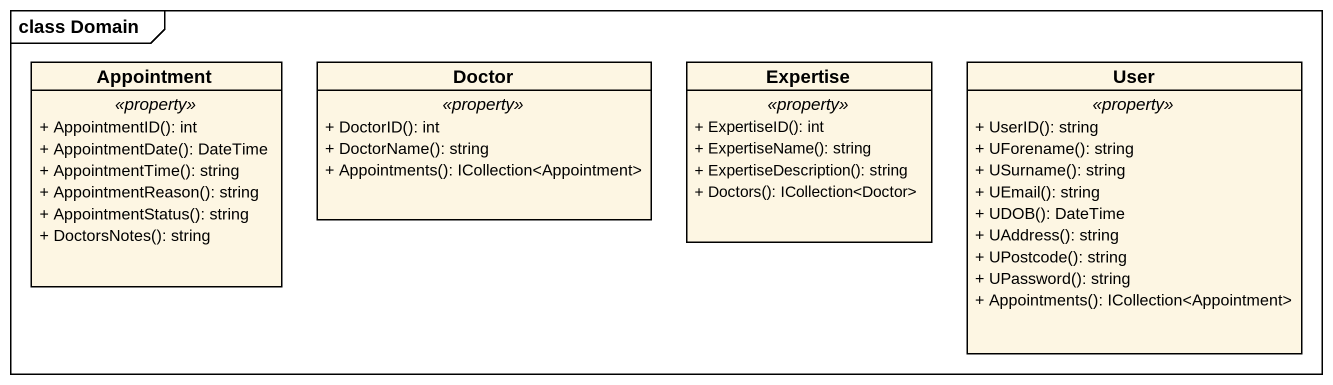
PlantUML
@startuml
mainframe class Domain
hide circle
hide empty members
skinparam classAttributeIconSize 0
class Appointment {
  .. <<property>> ..
  + AppointmentID(): int
  + AppointmentDate(): DateTime
  + AppointmentTime(): string
  + AppointmentReason(): string
  + AppointmentStatus(): string
  + DoctorsNotes(): string
}
class Doctor {
  .. <<property>> ..
  + DoctorID(): int
  + DoctorName(): string
  + Appointments(): ICollection<Appointment>
}
class Expertise {
  .. <<property>> ..
  + ExpertiseID(): int
  + ExpertiseName(): string
  + ExpertiseDescription(): string
  + Doctors(): ICollection<Doctor>
}
class User {
  .. <<property>> ..
  + UserID(): string
  + UForename(): string
  + USurname(): string
  + UEmail(): string
  + UDOB(): DateTime
  + UAddress(): string
  + UPostcode(): string
  + UPassword(): string
  + Appointments(): ICollection<Appointment>
}
@enduml
